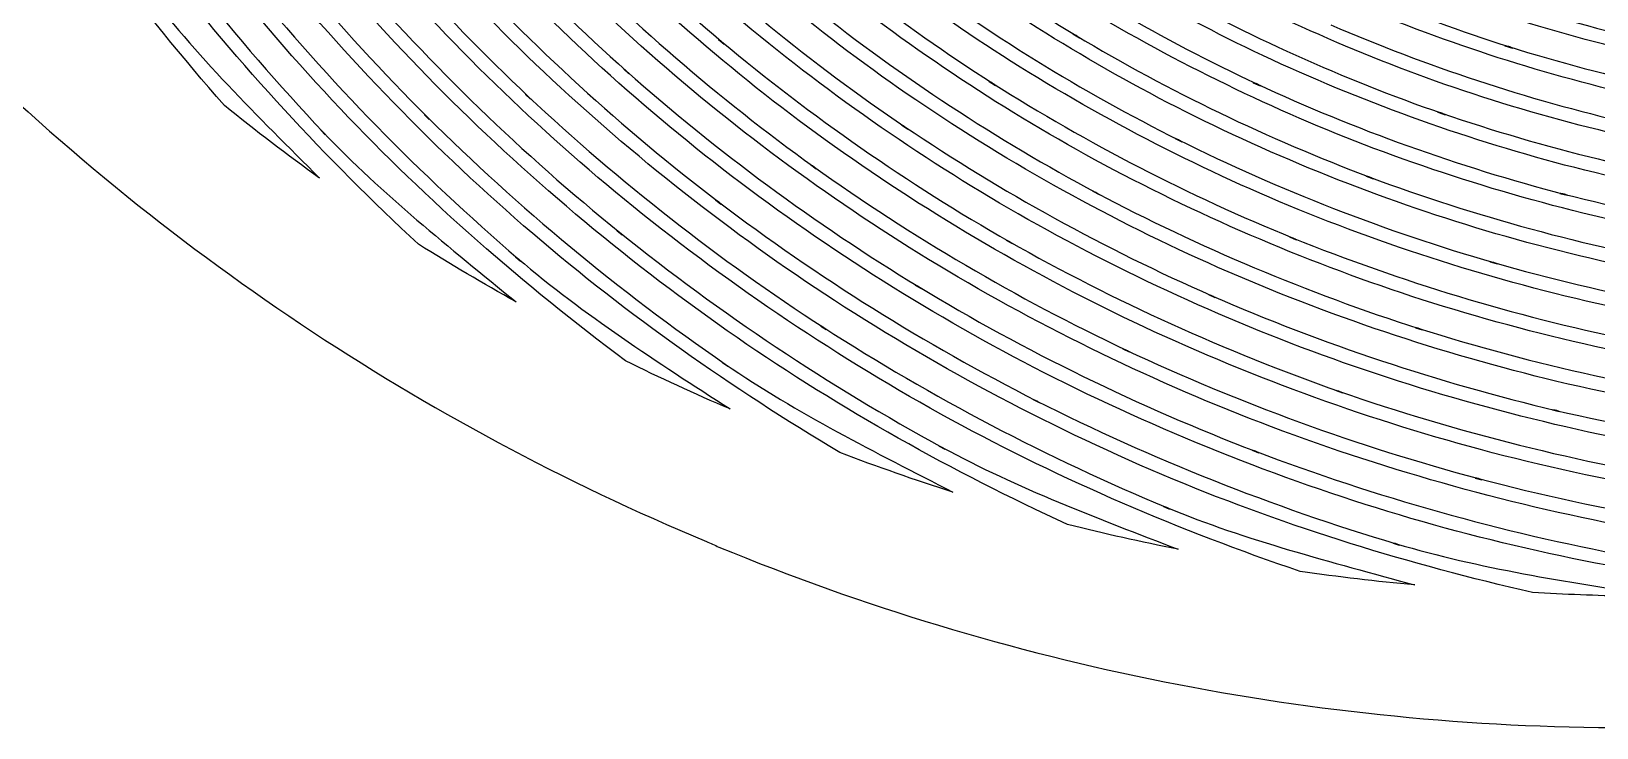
# Model space of a CAD drawing. Extents: x 1 to 151, y 102 to 252.
# Drawn here: x 26.19 to 75.27, y 102.25 to 124.09 of the extents above; entities that cross this region are included whole.
import ezdxf

# ---------------------------------------------------------------- set-up
doc = ezdxf.new("R2010")
doc.units = 0
doc.layers.add('Ebene_1', color=7, linetype='CONTINUOUS')

msp = doc.modelspace()

# ---------------------------------------------------------------- linework, layer by layer
at = {"layer": 'Ebene_1', "color": 7}
for p, q in [((47.738699, 123.83881), (47.912416, 123.69301)), ((47.832926, 123.77331), (47.832929, 123.77331)), ((58.839644, 124.00904), (59.047488, 123.88418)), ((58.949378, 123.95628), (58.949381, 123.95634)), ((72.390874, 123.63754), (72.630126, 123.56194)), ((72.513797, 123.61084), (72.513797, 123.61084)), ((44.761826, 122.90391), (44.926239, 122.75772)), ((44.850629, 122.83842), (44.850626, 122.83841)), ((56.22029, 122.51969), (56.418438, 122.39366)), ((56.326148, 122.46496), (56.32615, 122.46499)), ((64.499464, 122.48051), (64.719327, 122.37814)), ((64.61463, 122.43904), (64.61463, 122.43901)), ((41.686852, 122.11441), (41.842346, 121.96784)), ((41.770226, 122.04924), (41.770222, 122.04931)), ((38.520358, 121.47503), (38.666933, 121.32923)), ((38.600623, 121.40833), (38.600628, 121.40833)), ((70.288799, 121.55182), (70.517969, 121.47312)), ((70.407842, 121.52272), (70.407842, 121.52272)), ((35.267785, 120.99266), (35.406217, 120.84686)), ((35.344177, 120.92556), (35.344175, 120.92556)), ((53.477239, 121.15091), (53.665694, 121.02372)), ((53.578064, 121.09542), (53.57806, 121.09541)), ((62.050729, 120.72551), (62.26051, 120.62081)), ((62.160076, 120.68281), (62.160076, 120.68281)), ((50.614754, 119.90959), (50.793514, 119.78163)), ((50.710534, 119.85333), (50.710534, 119.85339)), ((68.03666, 119.55014), (68.256521, 119.46794)), ((68.150663, 119.51914), (68.150663, 119.51914)), ((47.639431, 118.80292), (47.809273, 118.67379)), ((59.465497, 119.07745), (59.665584, 118.97042)), ((59.568644, 119.03402), (59.568643, 119.03405)), ((74.112165, 119.0073), (74.339782, 118.9487)), ((74.230432, 118.9879), (74.230432, 118.9879)), ((47.730173, 118.74629), (47.730171, 118.74632)), ((44.556309, 117.83663), (44.71762, 117.70634)), ((44.64201, 117.77964), (44.642009, 117.77963)), ((56.748432, 117.5439), (56.939598, 117.43494)), ((56.848088, 117.49854), (56.848082, 117.4985)), ((65.637943, 117.64122), (65.848113, 117.55592)), ((65.74613, 117.60862), (65.74613, 117.60862)), ((41.371981, 117.01693), (41.525148, 116.88587)), ((41.454188, 116.95877), (41.454191, 116.95873)), ((71.926332, 116.85787), (72.144256, 116.79507)), ((72.037619, 116.83657), (72.037619, 116.83657)), ((53.904944, 116.13202), (54.087583, 116.02151)), ((54.002273, 116.08431), (54.002274, 116.08432)), ((63.096144, 115.83188), (63.297392, 115.74388)), ((63.200842, 115.79698), (63.200838, 115.79698)), ((50.940091, 114.84854), (51.1142, 114.73609)), ((51.03238, 114.80009), (51.032381, 114.80004)), ((69.587331, 114.7931), (69.797112, 114.7264)), ((69.695131, 114.7694), (69.695131, 114.7694)), ((60.415133, 114.1308), (60.608242, 114.0397)), ((60.515562, 114.0944), (60.515564, 114.0943)), ((47.858905, 113.70031), (48.024482, 113.58669)), ((47.948092, 113.65029), (47.948095, 113.65031)), ((57.600735, 112.54442), (57.785311, 112.45102)), ((57.697671, 112.50612), (57.697675, 112.50602)), ((67.099429, 112.8209), (67.301457, 112.7503)), ((67.203357, 112.7949), (67.203353, 112.7949)), ((73.883769, 112.21672), (74.091613, 112.16782)), ((73.990019, 112.20152), (73.990019, 112.20162)), ((54.656434, 111.08057), (54.833643, 110.98437)), ((54.749883, 111.04017), (54.749884, 111.04027)), ((64.466116, 110.94913), (64.659611, 110.87543)), ((64.566551, 110.92083), (64.566549, 110.92083)), ((71.460237, 110.08011), (71.661101, 110.02661)), ((71.562221, 110.06271), (71.56222, 110.06271)), ((61.690885, 109.18554), (61.877013, 109.10834)), ((61.787443, 109.15524), (61.787435, 109.15534)), ((68.885091, 108.03627), (69.078197, 107.97887)), ((68.983587, 108.01647), (68.983581, 108.01647))]:
    msp.add_line(p, q, dxfattribs=at)
for points in [[(45.307036, 123.62595), (42.613955, 126.04209), (40.14196, 128.69342), (37.920498, 131.54916)], [(32.242055, 121.76427), (29.643058, 124.73903), (27.264126, 127.90028), (25.204116, 131.2715)], [(35.878913, 121.66154), (33.134325, 124.57829), (30.654594, 127.73353), (28.468722, 131.08927)], [(39.109377, 122.16302), (36.373584, 124.90851), (33.887894, 127.89192), (31.680959, 131.07813)], [(42.253764, 122.81975), (39.535679, 125.39788), (37.05312, 128.21314), (34.834652, 131.23193)], [(40.371552, 131.30643), (42.629439, 128.5782), (45.126301, 126.0571), (47.832929, 123.77331)], [(34.224311, 130.55723), (36.481997, 127.50289), (39.007233, 124.65564), (41.770222, 122.04928)], [(37.336513, 130.85079), (39.598109, 127.96191), (42.112455, 125.28047), (44.850626, 122.8384)], [(27.813786, 130.45762), (30.036734, 127.06351), (32.556681, 123.87369), (35.344185, 120.92557)], [(31.048513, 130.4243), (33.293607, 127.20095), (35.820673, 124.1838), (38.600628, 121.40837)], [(51.020382, 129.77049), (53.48427, 127.59934), (56.137585, 125.65348), (58.949404, 123.95634)], [(56.637525, 123.32002), (53.813242, 125.14107), (51.158109, 127.21156), (48.703074, 129.50643)], [(48.247063, 128.71961), (50.74826, 126.39794), (53.451764, 124.30446), (56.32615, 122.46496)], [(53.918903, 121.9392), (51.03804, 123.9072), (48.33939, 126.12874), (45.854163, 128.57735)], [(64.80502, 123.32893), (61.88323, 124.71161), (59.091567, 126.35392), (56.463416, 128.23571)], [(51.080852, 120.68476), (48.150665, 122.80562), (45.416035, 125.18395), (42.908698, 127.79095)], [(45.371795, 127.80567), (47.902188, 125.32906), (50.64817, 123.08324), (53.57807, 121.0954)], [(48.128794, 119.56372), (45.156343, 121.84354), (42.393522, 124.38396), (39.871722, 127.15423)], [(56.123356, 127.39116), (58.800408, 125.48999), (61.641661, 123.83261), (64.614637, 122.43901)], [(63.805311, 127.27163), (66.592787, 125.79319), (69.506971, 124.56754), (72.513743, 123.61074)], [(45.069326, 118.58266), (42.062185, 121.02674), (39.278833, 123.73392), (36.751377, 126.67144)], [(42.398798, 127.03753), (44.95055, 124.40057), (47.731714, 121.99615), (50.710544, 119.8534)], [(62.381126, 121.56538), (59.38182, 123.08133), (56.525001, 124.86285), (53.843701, 126.88862)], [(38.334243, 117.41087), (35.416626, 120.11204), (32.705804, 123.03002), (30.288891, 126.18794)], [(41.909428, 117.74632), (38.875152, 120.36018), (36.079304, 123.23877), (33.554641, 126.34772)], [(39.335831, 126.41903), (41.900664, 123.61734), (44.709506, 121.04975), (47.730171, 118.74632)], [(70.501302, 122.42815), (67.452209, 123.49768), (64.505074, 124.83904), (61.695542, 126.43532)], [(69.098251, 126.24415), (72.024668, 125.06521), (75.050192, 124.15106), (78.14016, 123.5139)], [(32.969125, 125.65164), (35.53459, 122.50847), (38.373993, 119.59933), (41.454201, 116.95872)], [(36.190281, 125.95537), (38.759571, 122.98503), (41.587917, 120.24899), (44.642009, 117.77973)], [(59.822242, 119.90765), (56.75121, 121.56389), (53.834924, 123.49142), (51.107217, 125.66713)], [(53.473363, 126.05725), (56.203006, 124.01028), (59.109907, 122.21155), (62.160076, 120.68282)], [(74.468159, 125.77534), (77.502027, 124.90868), (80.607377, 124.31628), (83.74738, 124.00558)], [(29.680478, 125.51086), (31.348299, 123.34219), (33.29225, 121.41516), (35.229398, 119.48537)], [(61.445036, 125.56013), (64.306068, 123.94917), (67.305341, 122.59798), (70.407839, 121.52272)], [(76.264593, 122.12676), (73.119812, 122.87164), (70.048602, 123.89733), (67.087356, 125.19127)], [(50.707821, 124.84938), (53.482498, 122.65102), (56.447637, 120.70472), (59.568643, 119.03407)], [(68.277469, 120.42031), (65.136771, 121.61426), (62.109808, 123.08708), (59.231681, 124.82105)], [(57.130385, 118.36359), (53.994938, 120.16642), (51.026814, 122.24563), (48.260643, 124.57598)], [(66.929223, 124.29524), (69.942417, 122.99251), (73.065816, 121.9621), (76.262731, 121.21716)], [(82.026347, 122.42971), (78.8206, 122.84181), (75.658634, 123.54149), (72.577673, 124.51898)], [(23.456074, 124.05558), (30.318406, 117.241668), (38.433798, 111.819252), (47.355206, 108.08703)], [(47.832929, 123.77331), (47.803539, 123.79791), (47.768049, 123.81421), (47.738699, 123.83881)], [(47.912416, 123.69301), (47.883526, 123.71731), (47.861766, 123.74891), (47.832926, 123.77331)], [(47.832929, 123.77331), (50.645788, 121.41795), (53.662317, 119.31786), (56.848082, 117.4985)], [(58.949381, 123.95634), (58.914471, 123.97724), (58.874511, 123.98814), (58.839644, 124.00904)], [(59.047488, 123.88418), (59.012618, 123.90508), (58.984198, 123.93528), (58.949378, 123.95628)], [(58.949404, 123.95634), (61.878173, 122.2059), (64.957279, 120.72068), (68.150686, 119.51914)], [(54.31327, 116.93933), (51.118359, 118.8961), (48.104859, 121.13417), (45.307036, 123.62595)], [(65.90589, 118.50398), (62.678733, 119.82989), (59.577392, 121.44181), (56.637525, 123.32002)], [(74.262226, 119.8976), (71.013507, 120.75661), (67.8487, 121.90529), (64.80502, 123.32893)], [(72.513797, 123.61084), (72.473697, 123.62344), (72.430947, 123.62494), (72.390874, 123.63754)], [(72.513743, 123.61074), (75.647171, 122.62971), (78.862227, 121.93128), (82.120625, 121.52456)], [(72.630126, 123.56194), (72.589936, 123.57464), (72.553956, 123.59804), (72.513797, 123.61084)], [(51.372838, 115.64416), (48.126223, 117.76072), (45.074847, 120.16214), (42.253764, 122.81975)], [(44.850626, 122.83841), (44.823036, 122.86281), (44.789386, 122.87941), (44.761826, 122.90391)], [(44.850626, 122.8384), (47.694782, 120.31979), (50.757095, 118.05937), (54.002274, 116.08431)], [(44.926239, 122.75772), (44.898639, 122.78222), (44.878189, 122.81382), (44.850629, 122.83842)], [(56.32615, 122.46499), (56.29254, 122.48629), (56.25385, 122.49829), (56.22029, 122.51969)], [(56.418438, 122.39366), (56.385578, 122.41456), (56.358968, 122.44406), (56.326148, 122.46496)], [(56.32615, 122.46496), (59.315404, 120.56895), (62.467901, 118.9437), (65.74613, 117.60859)], [(64.61463, 122.43901), (64.57753, 122.45621), (64.53653, 122.46321), (64.499464, 122.48051)], [(64.719327, 122.37814), (64.682657, 122.39524), (64.651257, 122.42184), (64.61463, 122.43904)], [(64.614637, 122.43901), (67.71061, 121.00421), (70.928377, 119.84895), (74.230439, 118.9879)], [(80.265617, 120.00385), (76.944726, 120.51875), (73.677285, 121.3301), (70.501302, 122.42815)], [(35.229398, 119.48537), (34.213652, 120.218469), (33.217521, 120.97837), (32.242055, 121.76427)], [(48.316086, 114.48295), (45.025603, 116.76505), (41.944906, 119.33547), (39.109377, 122.16302)], [(41.770222, 122.04931), (41.744442, 122.07351), (41.712602, 122.09021), (41.686852, 122.11441)], [(41.770222, 122.04928), (44.636661, 119.3631), (47.736201, 116.9369), (51.032381, 114.80001)], [(41.842346, 121.96784), (41.815876, 121.99274), (41.796646, 122.02434), (41.770226, 122.04924)], [(63.390843, 116.68692), (60.08356, 118.15237), (56.913656, 119.91031), (53.918903, 121.9392)], [(44.815738, 113.75772), (41.624383, 116.14281), (38.618331, 118.76773), (35.878913, 121.66154)], [(38.600628, 121.40833), (38.575888, 121.43293), (38.545058, 121.45043), (38.520358, 121.47503)], [(38.666933, 121.32923), (38.642493, 121.35353), (38.625023, 121.38393), (38.600623, 121.40833)], [(38.600628, 121.40837), (41.480616, 118.55052), (44.608444, 115.95448), (47.948095, 113.65035)], [(72.101624, 117.74434), (68.754055, 118.72578), (65.501087, 120.00479), (62.381126, 121.56538)], [(70.407842, 121.52272), (70.369112, 121.53592), (70.327502, 121.53852), (70.288799, 121.55182)], [(70.407839, 121.52272), (73.636473, 120.41949), (76.957155, 119.6069), (80.330363, 119.0957)], [(70.517969, 121.47312), (70.479809, 121.48622), (70.445969, 121.50952), (70.407842, 121.52272)], [(35.344175, 120.92556), (35.320775, 120.95016), (35.291155, 120.96806), (35.267785, 120.99266)], [(35.406217, 120.84686), (35.383187, 120.87116), (35.367177, 120.90126), (35.344177, 120.92556)], [(35.344185, 120.92557), (37.197852, 118.97642), (39.307919, 117.30536), (41.389058, 115.60388)], [(53.57806, 121.09541), (53.54617, 121.11691), (53.50908, 121.12931), (53.477239, 121.15091)], [(53.665694, 121.02372), (53.634354, 121.04492), (53.609364, 121.07422), (53.578064, 121.09542)], [(53.57807, 121.0954), (56.622064, 119.04686), (59.84206, 117.27339), (63.200848, 115.79697)], [(60.73698, 114.97647), (57.354795, 116.58857), (54.123672, 118.49898), (51.080852, 120.68476)], [(62.160076, 120.68281), (62.124956, 120.70021), (62.085806, 120.70801), (62.050729, 120.72551)], [(62.160076, 120.68282), (65.331582, 119.10934), (68.637236, 117.82188), (72.037619, 116.83658)], [(62.26051, 120.62081), (62.22522, 120.63841), (62.19533, 120.66521), (62.160076, 120.68281)], [(78.34424, 117.63615), (74.912281, 118.26226), (71.543381, 119.19431), (68.277469, 120.42031)], [(50.710534, 119.85339), (50.680344, 119.87499), (50.644914, 119.88799), (50.614754, 119.90959)], [(50.793514, 119.78163), (50.763734, 119.80293), (50.740274, 119.83193), (50.710534, 119.85333)], [(50.710544, 119.8534), (53.801581, 117.64649), (57.082737, 115.71917), (60.515574, 114.09431)], [(69.792072, 115.67364), (66.349252, 116.78536), (63.013047, 118.20281), (59.822242, 119.90765)], [(84.563597, 118.18135), (81.085448, 118.44523), (77.63817, 119.01988), (74.262226, 119.8976)], [(57.947784, 113.38081), (54.497668, 115.14634), (51.212036, 117.21561), (48.128794, 119.56372)], [(68.150663, 119.51914), (68.113673, 119.53294), (68.073623, 119.53634), (68.03666, 119.55014)], [(68.256521, 119.46794), (68.219731, 119.48174), (68.187421, 119.50534), (68.150663, 119.51914)], [(68.150686, 119.51914), (71.469207, 118.28585), (74.890908, 117.35079), (78.375665, 116.72645)], [(47.730171, 118.74632), (47.701691, 118.76792), (47.667881, 118.78132), (47.639431, 118.80292)], [(59.568643, 119.03405), (59.535623, 119.05155), (59.498493, 119.05985), (59.465497, 119.07745)], [(59.568643, 119.03407), (62.810765, 117.31435), (66.199424, 115.88697), (69.695131, 114.76942)], [(59.665584, 118.97042), (59.631404, 118.98862), (59.602784, 119.01572), (59.568644, 119.03402)], [(74.230432, 118.9879), (74.191662, 118.9979), (74.150922, 118.9969), (74.112165, 119.0073)], [(74.339782, 118.9487), (74.302222, 118.9587), (74.267972, 118.9781), (74.230432, 118.9879)], [(74.230439, 118.9879), (77.659119, 118.10859), (81.158991, 117.53682), (84.689243, 117.28018)], [(55.031403, 111.90534), (51.51928, 113.83148), (48.185817, 116.06611), (45.069326, 118.58266)], [(47.730171, 118.74632), (50.861273, 116.37483), (54.196607, 114.28643), (57.697675, 112.50602)], [(47.809273, 118.67379), (47.780733, 118.69549), (47.758673, 118.72459), (47.730173, 118.74629)], [(67.330549, 113.69567), (63.798561, 114.94545), (60.384977, 116.50789), (57.130385, 118.36359)], [(76.263484, 115.33555), (72.72342, 116.08136), (69.257212, 117.14193), (65.90589, 118.50398)], [(44.642009, 117.77963), (44.615209, 117.80113), (44.583079, 117.81503), (44.556309, 117.83663)], [(41.389058, 115.60388), (40.355862, 116.180615), (39.337271, 116.783133), (38.334243, 117.41087)], [(51.539578, 110.88016), (48.14915, 112.90598), (44.909935, 115.17702), (41.909428, 117.74632)], [(44.642009, 117.77973), (47.805142, 115.23842), (51.187389, 112.98293), (54.749884, 111.04037)], [(44.71762, 117.70634), (44.69023, 117.72844), (44.66935, 117.75754), (44.64201, 117.77964)], [(56.848082, 117.4985), (56.816262, 117.5165), (56.780222, 117.5258), (56.748432, 117.5439)], [(56.848082, 117.4985), (60.153423, 115.62636), (63.618613, 114.05222), (67.203353, 112.7949)], [(56.939598, 117.43494), (56.907238, 117.45334), (56.880408, 117.48004), (56.848088, 117.49854)], [(65.74613, 117.60862), (65.71113, 117.62272), (65.67292, 117.62702), (65.637943, 117.64122)], [(65.848113, 117.55592), (65.812573, 117.57032), (65.781643, 117.59422), (65.74613, 117.60862)], [(65.74613, 117.60859), (69.150012, 116.23725), (72.669191, 115.1717), (76.262321, 114.42581)], [(82.733759, 115.676), (79.13521, 116.04762), (75.577113, 116.74008), (72.101624, 117.74434)], [(41.454191, 116.95873), (41.428591, 116.98053), (41.397551, 116.99503), (41.371981, 117.01693)], [(41.525148, 116.88587), (41.499318, 116.90797), (41.479988, 116.93667), (41.454188, 116.95877)], [(41.454201, 116.95872), (43.524703, 115.19427), (45.813955, 113.72236), (48.096619, 112.24544)], [(64.723604, 111.81734), (61.108364, 113.21249), (57.624776, 114.92657), (54.31327, 116.93933)], [(72.037619, 116.83657), (72.001229, 116.84697), (71.962699, 116.84747), (71.926332, 116.85787)], [(72.037619, 116.83658), (75.565852, 115.82864), (79.176774, 115.13718), (82.827963, 114.77096)], [(72.144256, 116.79507), (72.107526, 116.80567), (72.074326, 116.82597), (72.037619, 116.83657)], [(74.02104, 113.11173), (70.37833, 113.98536), (66.82115, 115.1819), (63.390843, 116.68692)], [(54.002274, 116.08432), (53.971284, 116.10302), (53.935894, 116.11322), (53.904944, 116.13202)], [(54.087583, 116.02151), (54.057323, 116.03981), (54.032503, 116.06591), (54.002273, 116.08431)], [(54.002274, 116.08431), (57.363747, 114.05343), (60.898808, 112.32526), (64.566549, 110.92082)], [(63.200838, 115.79698), (63.167048, 115.81168), (63.129918, 115.81708), (63.096144, 115.83188)], [(61.978217, 110.04483), (58.284196, 111.59327), (54.735021, 113.46726), (51.372838, 115.64416)], [(63.297392, 115.74388), (63.263672, 115.75858), (63.234532, 115.78218), (63.200842, 115.79698)], [(63.200848, 115.79697), (66.683632, 114.2807), (70.294033, 113.0773), (73.990029, 112.20161)], [(80.737131, 113.22917), (77.023434, 113.71714), (73.360908, 114.5356), (69.792072, 115.67364)], [(51.032381, 114.80004), (51.003111, 114.81894), (50.969341, 114.82964), (50.940091, 114.84854)], [(71.62659, 110.97047), (67.884854, 111.98012), (64.240925, 113.32079), (60.73698, 114.97647)], [(58.680273, 108.62187), (55.070489, 110.28932), (51.590591, 112.22628), (48.316086, 114.48295)], [(51.1142, 114.73609), (51.08506, 114.75489), (51.06149, 114.78119), (51.03238, 114.80009)], [(51.032381, 114.80001), (54.443366, 112.6038), (58.042187, 110.71459), (61.787435, 109.15531)], [(69.695131, 114.7694), (69.659981, 114.7805), (69.622461, 114.7819), (69.587331, 114.7931)], [(69.695131, 114.76942), (73.317589, 113.62535), (77.034476, 112.80594), (80.802277, 112.32146)], [(69.797112, 114.7264), (69.761872, 114.7376), (69.730342, 114.7582), (69.695131, 114.7694)], [(60.515564, 114.0943), (60.483264, 114.1095), (60.447414, 114.1155), (60.415133, 114.1308)], [(60.608242, 114.0397), (60.575732, 114.055), (60.548052, 114.079), (60.515562, 114.0944)], [(60.515574, 114.09431), (64.071148, 112.42576), (67.767689, 111.07629), (71.56223, 110.06272)], [(48.096619, 112.24544), (46.99032, 112.721574), (45.896338, 113.225831), (44.815738, 113.75772)], [(47.948095, 113.65031), (47.919925, 113.66961), (47.887045, 113.68101), (47.858905, 113.70031)], [(48.024482, 113.58669), (47.997122, 113.60549), (47.975422, 113.63139), (47.948092, 113.65029)], [(47.948095, 113.65035), (50.203712, 112.10385), (52.656703, 110.89019), (55.084914, 109.63582)], [(69.080911, 108.92073), (65.244986, 110.07453), (61.519498, 111.56716), (57.947784, 113.38081)], [(78.581556, 110.84948), (74.753896, 111.46259), (70.988852, 112.41506), (67.330549, 113.69567)], [(85.508584, 111.45636), (81.637728, 111.66605), (77.793695, 112.22046), (74.02104, 113.11173)], [(57.697675, 112.50602), (57.666585, 112.52172), (57.631795, 112.52862), (57.600735, 112.54442)], [(57.785311, 112.45102), (57.754471, 112.46662), (57.728491, 112.49042), (57.697671, 112.50612)], [(57.697675, 112.50602), (61.319156, 110.67847), (65.096057, 109.17575), (68.983581, 108.01647)], [(67.203353, 112.7949), (67.169553, 112.8066), (67.133213, 112.8091), (67.099429, 112.8209)], [(67.203353, 112.7949), (70.91414, 111.50701), (74.731886, 110.55149), (78.612178, 109.94018)], [(67.301457, 112.7503), (67.267467, 112.7622), (67.237317, 112.783), (67.203357, 112.7949)], [(65.974136, 107.15018), (62.201595, 108.43235), (58.531166, 109.99946), (55.031403, 111.90534)], [(73.990019, 112.20162), (73.955109, 112.20962), (73.918659, 112.20862), (73.883769, 112.21672)], [(74.091613, 112.16782), (74.056803, 112.17582), (74.024803, 112.19332), (73.990019, 112.20152)], [(73.990029, 112.20161), (77.814688, 111.30879), (81.711044, 110.75798), (85.633453, 110.55555)], [(76.261168, 108.54538), (72.325919, 109.29196), (68.464764, 110.38713), (64.723604, 111.81734)], [(54.749884, 111.04027), (54.719994, 111.05647), (54.686304, 111.06437), (54.656434, 111.08057)], [(54.833643, 110.98437), (54.804103, 111.00047), (54.779403, 111.02407), (54.749883, 111.04017)], [(54.749884, 111.04037), (57.115566, 109.75929), (59.633827, 108.8086), (62.144954, 107.84712)], [(64.566549, 110.92083), (64.533969, 110.93323), (64.498679, 110.93673), (64.466116, 110.94913)], [(64.566549, 110.92082), (68.359443, 109.48184), (72.272422, 108.38222), (76.259994, 107.63568)], [(64.659611, 110.87543), (64.627301, 110.88773), (64.598841, 110.90843), (64.566551, 110.92083)], [(83.442957, 108.92229), (79.451332, 109.25327), (75.496942, 109.93917), (71.62659, 110.97047)], [(55.084914, 109.63582), (53.892346, 110.019195), (52.710152, 110.434121), (51.539578, 110.88016)], [(73.258306, 106.49057), (69.407818, 107.36943), (65.625748, 108.5287), (61.978217, 110.04483)], [(71.56222, 110.06271), (71.52881, 110.07171), (71.49364, 110.07171), (71.460237, 110.08011)], [(71.661101, 110.02661), (71.627121, 110.03561), (71.596181, 110.05361), (71.562221, 110.06271)], [(71.56223, 110.06272), (75.485327, 109.02777), (79.492739, 108.34328), (83.537195, 108.01765)], [(61.787435, 109.15534), (61.756195, 109.16824), (61.722095, 109.17264), (61.690885, 109.18554)], [(61.787435, 109.15531), (64.301911, 108.11705), (66.941061, 107.44829), (69.561739, 106.72557)], [(61.877013, 109.10834), (61.845813, 109.12124), (61.818613, 109.14224), (61.787443, 109.15524)], [(62.144954, 107.84712), (60.983772, 108.076399), (59.828516, 108.33473), (58.680273, 108.62187)], [(80.746438, 106.54955), (76.7989, 107.01951), (72.891819, 107.7869), (69.080911, 108.92073)], [(47.355206, 108.08703), (47.485462, 108.029786), (47.61588, 107.972912), (47.74646, 107.91641)], [(68.983581, 108.01647), (68.951401, 108.02647), (68.917251, 108.02667), (68.885091, 108.03627)], [(68.983581, 108.01647), (71.60774, 107.24226), (74.313716, 106.82836), (77.014973, 106.40298)], [(69.078197, 107.97887), (69.045597, 107.98887), (69.016177, 108.00677), (68.983587, 108.01647)], [(47.74646, 107.91641), (56.783368, 104.188559), (66.461907, 102.263389), (76.237508, 102.24922)], [(69.561739, 106.72557), (68.362458, 106.8366), (67.166201, 106.978183), (65.974136, 107.15018)], [(76.254178, 106.37308), (75.254837, 106.391114), (74.25599, 106.430286), (73.258306, 106.49057)]]:
    msp.add_open_spline(points, degree=3, dxfattribs=at)

doc.saveas('drawing.dxf')
